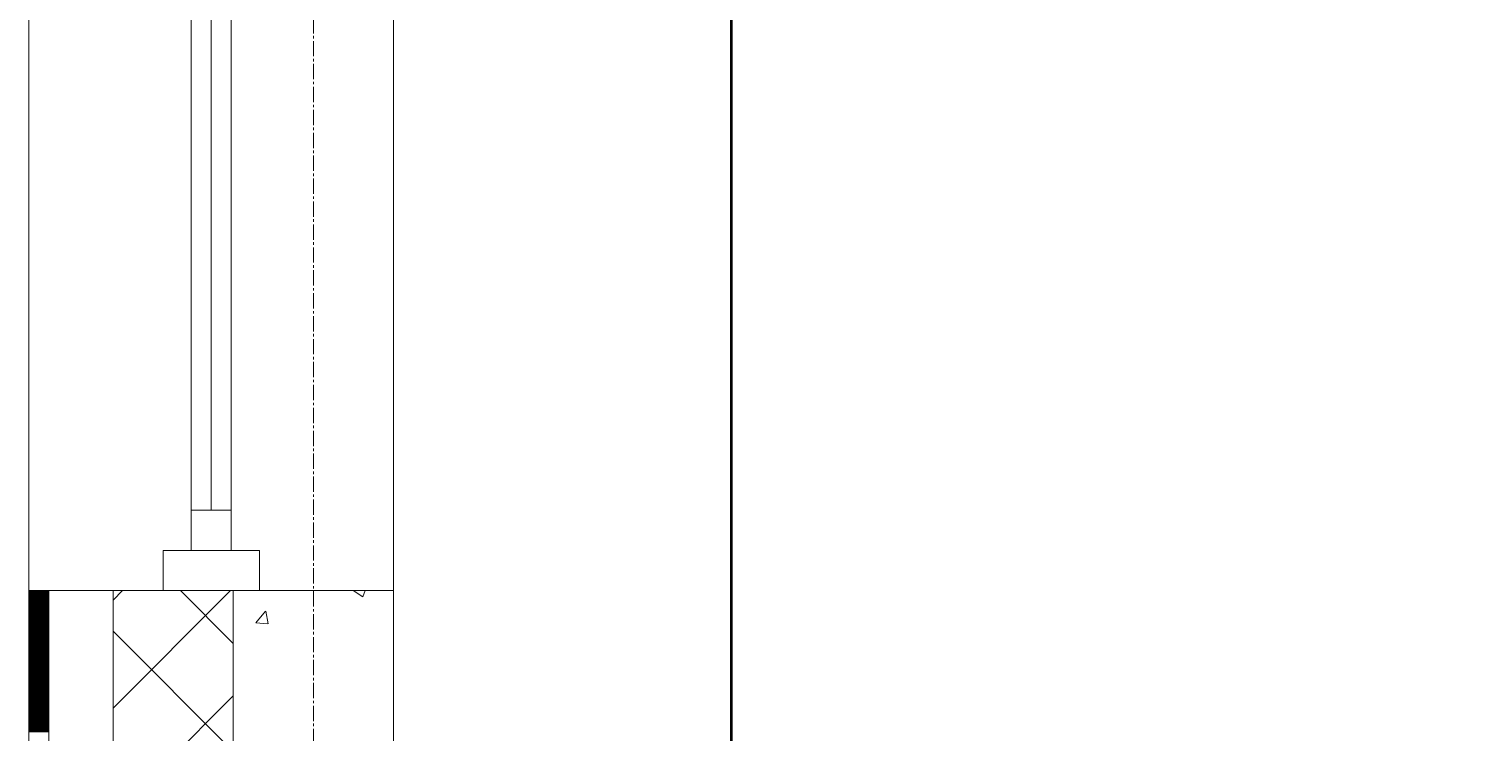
# Model space of a CAD drawing. Header units: millimetres. Extents: x -24360 to 609566, y -391049 to 148426.
# Drawn here: x -355 to 1449, y 45924 to 46800 of the extents above; entities that cross this region are included whole.
import ezdxf

# ---------------------------------------------------------------- set-up
doc = ezdxf.new("R2010")
doc.units = ezdxf.units.MM
doc.linetypes.add('CENTER2', pattern=[28.575, 19.05, -3.175, 3.175, -3.175])
for name, color, linetype, lineweight in [('A-Wall_Материал_Газоблок_Контур', 250, 'Continuous', 0), ('АР_Окна', 4, 'Continuous', 5), ('АР_Стены ПЕНОблок', 52, 'Continuous', 20), ('АР_Тонкая', 254, 'Continuous', 5), ('АР_Утеплитель', 31, 'Continuous', 0), ('АР_Штриховка', 8, 'Continuous', 0)]:
    doc.layers.add(name, color=color, linetype=linetype, lineweight=lineweight)
doc.layers.add('АР_Оси_РД_100', color=7, linetype='Continuous', lineweight=0, true_color=0x525252)
doc.layers.add('РД_Оси_100', color=7, linetype='Continuous', lineweight=0, true_color=0x525252)

# ---------------------------------------------------------------- blocks, each defined once
blk = doc.blocks.new('СОШ_2200_АР_ОСИ_М100_28.05.24')
at = {"layer": 'АР_Оси_РД_100', "linetype": 'CENTER2'}
blk.add_line((0, -6155), (0, 139938.679), dxfattribs=at)

msp = doc.modelspace()

# ---------------------------------------------------------------- linework, layer by layer
at = {"color": 2, "lineweight": 50}
msp.add_lwpolyline([(521, 45735), (7189, 45735), (7189, 63306), (521, 63306)], close=True, dxfattribs=at)
at = {"layer": 'A-Wall_Материал_Газоблок_Контур', "color": 18, "linetype": 'Continuous', "lineweight": 0, "true_color": 0x000000}
for p, q in [((-355, 49400), (-355, 46100)), ((100, 46100), (100, 49400))]:
    msp.add_line(p, q, dxfattribs=at)
at = {"layer": 'АР_Окна', "color": 18, "linetype": 'Continuous', "lineweight": 5, "true_color": 0x000000}
for p, q in [((-355, 49400), (-355, 46100)), ((100, 49400), (100, 46100)), ((-127.5, 49300), (-127.5, 46200)), ((-152.5, 46200), (-102.5, 46200))]:
    msp.add_line(p, q, dxfattribs=at)
for points in [[(-152.5, 49350), (-102.5, 49350), (-102.5, 46150), (-152.5, 46150)], [(-67.5, 46150), (-67.5, 46100), (-187.5, 46100), (-187.5, 46150)]]:
    msp.add_lwpolyline(points, close=True, dxfattribs=at)
at = {"layer": 'АР_Стены ПЕНОблок', "color": 18, "linetype": 'Continuous', "lineweight": 20, "true_color": 0x000000}
for p, q in [((100, 46100), (-100, 46100)), ((-100, 46100), (-100, 44300)), ((100, 44300), (100, 46100))]:
    msp.add_line(p, q, dxfattribs=at)
at = {"layer": 'АР_Тонкая', "color": 18, "linetype": 'Continuous', "lineweight": 5, "true_color": 0x000000}
for p, q in [((-330, 46100), (-355, 46100)), ((-355, 46100), (-355, 44300)), ((-250, 46100), (-330, 46100)), ((-330, 46100), (-330, 44300)), ((-330, 44300), (-330, 46100)), ((-250, 44300), (-250, 46100))]:
    msp.add_line(p, q, dxfattribs=at)
at = {"layer": 'АР_Утеплитель', "color": 18, "linetype": 'Continuous', "lineweight": 0, "true_color": 0x000000}
for p, q in [((-100, 46100), (-250, 46100)), ((-250, 46100), (-250, 44300)), ((-100, 44300), (-100, 46100))]:
    msp.add_line(p, q, dxfattribs=at)
at = {"layer": 'АР_Штриховка', "color": 18, "linetype": 'Continuous', "lineweight": 0, "true_color": 0x000000}
for p, q in [((-355, 46099), (-330, 46099)), ((-355, 46098), (-330, 46098)), ((-355, 46097), (-330, 46097)), ((-355, 46096), (-330, 46096)), ((-355, 46095), (-330, 46095)), ((-355, 46094), (-330, 46094)), ((-355, 46093), (-330, 46093)), ((-355, 46092), (-330, 46092)), ((-355, 46091), (-330, 46091)), ((-355, 46090), (-330, 46090)), ((-355, 46089), (-330, 46089)), ((-355, 46088), (-330, 46088)), ((-355, 46087), (-330, 46087)), ((-355, 46086), (-330, 46086)), ((-355, 46085), (-330, 46085)), ((-355, 46084), (-330, 46084)), ((-250, 46088.122), (-238.122, 46100)), ((-250, 45953.418), (-103.418, 46100)), ((-100, 46034.01), (-165.99, 46100)), ((49.696, 46100), (61.654, 46091.934)), ((61.658, 46091.933), (64.365, 46100)), ((-355, 46083), (-330, 46083)), ((-355, 46082), (-330, 46082)), ((-355, 46081), (-330, 46081)), ((-355, 46080), (-330, 46080)), ((-355, 46079), (-330, 46079)), ((-355, 46078), (-330, 46078)), ((-355, 46077), (-330, 46077)), ((-355, 46076), (-330, 46076)), ((-355, 46075), (-330, 46075)), ((-355, 46074), (-330, 46074)), ((-355, 46073), (-330, 46073)), ((-355, 46072), (-330, 46072)), ((-355, 46071), (-330, 46071)), ((-355, 46070), (-330, 46070)), ((-355, 46069), (-330, 46069)), ((-355, 46068), (-330, 46068)), ((-355, 46067), (-330, 46067)), ((-355, 46066), (-330, 46066)), ((-355, 46065), (-330, 46065)), ((-71.959, 46059.79), (-59.714, 46074.383)), ((-56.667, 46058.482), (-59.604, 46074.403)), ((-355, 46064), (-330, 46064)), ((-355, 46063), (-330, 46063)), ((-355, 46062), (-330, 46062)), ((-355, 46061), (-330, 46061)), ((-355, 46060), (-330, 46060)), ((-355, 46059), (-330, 46059)), ((-355, 46058), (-330, 46058)), ((-355, 46057), (-330, 46057)), ((-355, 46056), (-330, 46056)), ((-355, 46055), (-330, 46055)), ((-355, 46054), (-330, 46054)), ((-355, 46053), (-330, 46053)), ((-355, 46052), (-330, 46052)), ((-355, 46051), (-330, 46051)), ((-355, 46050), (-330, 46050)), ((-355, 46049), (-330, 46049)), ((-355, 46048), (-330, 46048)), ((-355, 46047), (-330, 46047)), ((-100, 45899.306), (-250, 46049.306)), ((-71.959, 46059.79), (-56.777, 46058.461)), ((-355, 46046), (-330, 46046)), ((-355, 46045), (-330, 46045)), ((-355, 46044), (-330, 46044)), ((-355, 46043), (-330, 46043)), ((-355, 46042), (-330, 46042)), ((-355, 46041), (-330, 46041)), ((-355, 46040), (-330, 46040)), ((-355, 46039), (-330, 46039)), ((-355, 46038), (-330, 46038)), ((-355, 46037), (-330, 46037)), ((-355, 46036), (-330, 46036)), ((-355, 46035), (-330, 46035)), ((-355, 46034), (-330, 46034)), ((-355, 46033), (-330, 46033)), ((-355, 46032), (-330, 46032)), ((-355, 46031), (-330, 46031)), ((-355, 46030), (-330, 46030)), ((-355, 46029), (-330, 46029)), ((-355, 46028), (-330, 46028)), ((-355, 46027), (-330, 46027)), ((-355, 46026), (-330, 46026)), ((-355, 46025), (-330, 46025)), ((-355, 46024), (-330, 46024)), ((-355, 46023), (-330, 46023)), ((-355, 46022), (-330, 46022)), ((-355, 46021), (-330, 46021)), ((-355, 46020), (-330, 46020)), ((-355, 46019), (-330, 46019)), ((-355, 46018), (-330, 46018)), ((-355, 46017), (-330, 46017)), ((-355, 46016), (-330, 46016)), ((-355, 46015), (-330, 46015)), ((-355, 46014), (-330, 46014)), ((-355, 46013), (-330, 46013)), ((-355, 46012), (-330, 46012)), ((-355, 46011), (-330, 46011)), ((-355, 46010), (-330, 46010)), ((-355, 46009), (-330, 46009)), ((-355, 46008), (-330, 46008)), ((-355, 46007), (-330, 46007)), ((-355, 46006), (-330, 46006)), ((-355, 46005), (-330, 46005)), ((-355, 46004), (-330, 46004)), ((-355, 46003), (-330, 46003)), ((-355, 46002), (-330, 46002)), ((-355, 46001), (-330, 46001)), ((-355, 46000), (-330, 46000)), ((-355, 45999), (-330, 45999)), ((-355, 45998), (-330, 45998)), ((-355, 45997), (-330, 45997)), ((-355, 45996), (-330, 45996)), ((-355, 45995), (-330, 45995)), ((-355, 45994), (-330, 45994)), ((-355, 45993), (-330, 45993)), ((-355, 45992), (-330, 45992)), ((-355, 45991), (-330, 45991)), ((-355, 45990), (-330, 45990)), ((-355, 45989), (-330, 45989)), ((-355, 45988), (-330, 45988)), ((-355, 45987), (-330, 45987)), ((-355, 45986), (-330, 45986)), ((-355, 45985), (-330, 45985)), ((-355, 45984), (-330, 45984)), ((-355, 45983), (-330, 45983)), ((-355, 45982), (-330, 45982)), ((-355, 45981), (-330, 45981)), ((-355, 45980), (-330, 45980)), ((-355, 45979), (-330, 45979)), ((-355, 45978), (-330, 45978)), ((-355, 45977), (-330, 45977)), ((-355, 45976), (-330, 45976)), ((-355, 45975), (-330, 45975)), ((-355, 45974), (-330, 45974)), ((-355, 45973), (-330, 45973)), ((-355, 45972), (-330, 45972)), ((-355, 45971), (-330, 45971)), ((-355, 45970), (-330, 45970)), ((-355, 45969), (-330, 45969)), ((-355, 45968), (-330, 45968)), ((-355, 45967), (-330, 45967)), ((-355, 45966), (-330, 45966)), ((-355, 45965), (-330, 45965)), ((-355, 45964), (-330, 45964)), ((-355, 45963), (-330, 45963)), ((-355, 45962), (-330, 45962)), ((-355, 45961), (-330, 45961)), ((-355, 45960), (-330, 45960)), ((-355, 45959), (-330, 45959)), ((-355, 45958), (-330, 45958)), ((-355, 45957), (-330, 45957)), ((-250, 45818.714), (-100, 45968.714)), ((-355, 45956), (-330, 45956)), ((-355, 45955), (-330, 45955)), ((-355, 45954), (-330, 45954)), ((-355, 45953), (-330, 45953)), ((-355, 45952), (-330, 45952)), ((-355, 45951), (-330, 45951)), ((-355, 45950), (-330, 45950)), ((-355, 45949), (-330, 45949)), ((-355, 45948), (-330, 45948)), ((-355, 45947), (-330, 45947)), ((-355, 45946), (-330, 45946)), ((-355, 45945), (-330, 45945)), ((-355, 45944), (-330, 45944)), ((-355, 45943), (-330, 45943)), ((-355, 45942), (-330, 45942)), ((-355, 45941), (-330, 45941)), ((-355, 45940), (-330, 45940)), ((-355, 45939), (-330, 45939)), ((-355, 45938), (-330, 45938)), ((-355, 45937), (-330, 45937)), ((-355, 45936), (-330, 45936)), ((-355, 45935), (-330, 45935)), ((-355, 45934), (-330, 45934)), ((-355, 45933), (-330, 45933)), ((-355, 45932), (-330, 45932)), ((-355, 45931), (-330, 45931)), ((-355, 45930), (-330, 45930)), ((-355, 45929), (-330, 45929)), ((-355, 45928), (-330, 45928)), ((-355, 45927), (-330, 45927)), ((-355, 45926), (-330, 45926)), ((-355, 45925), (-330, 45925)), ((-355, 45924), (-330, 45924))]:
    msp.add_line(p, q, dxfattribs=at)

# ---------------------------------------------------------------- block references
at = {"layer": 'РД_Оси_100'}
msp.add_blockref('СОШ_2200_АР_ОСИ_М100_28.05.24', (0, 0), dxfattribs=at)

doc.saveas('drawing.dxf')
